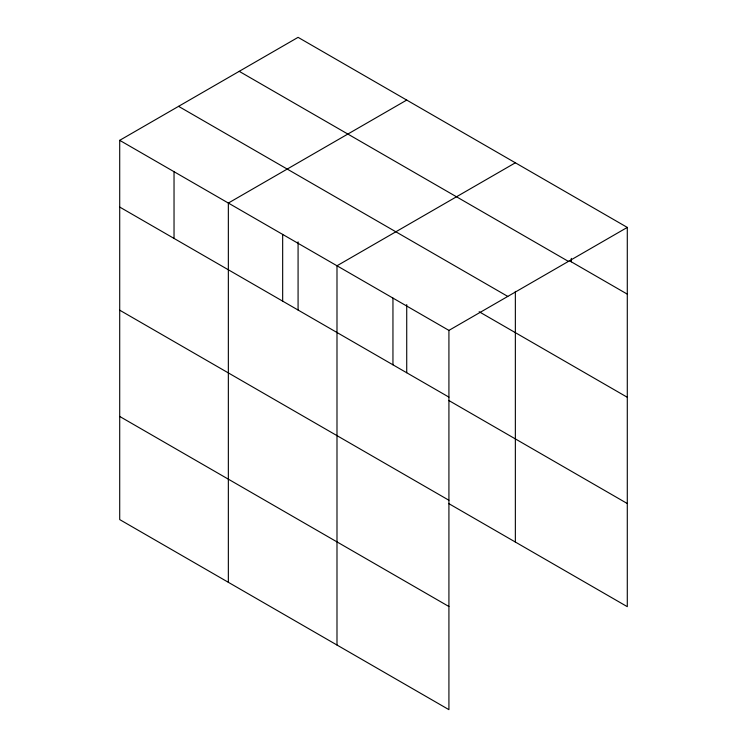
<?xml version="1.0" encoding="UTF-8"?>
<svg xmlns="http://www.w3.org/2000/svg" width="747" height="747" viewBox="0 0 747 747"><rect width="100%" height="100%" fill="white"/><g stroke="black" fill="none" stroke-linecap="round" stroke-linejoin="round"><path stroke-width="1.12" d="M119.707 140.333L448.919 330.398L448.919 709.65L119.707 519.585L119.707 140.333L298.081 37.35L627.293 227.415L627.293 606.667L448.966 503.711M406.723 100.07L228.349 203.053L228.349 582.305M515.355 162.799L336.99 265.773L336.99 645.025M448.919 330.398L627.293 227.415M569.326 260.675L627.293 294.141M239.217 71.338L568.43 261.403M178.57 106.345L507.783 296.419M479.144 311.742L627.293 397.273M119.707 207.059L448.919 397.124M448.966 400.579L627.293 503.534M119.707 310.192L448.919 500.257M119.707 416.452L448.919 606.517M571.324 258.378L571.324 261.833M515.355 291.405L515.355 542.042M406.723 304.58L406.723 372.725M392.95 298.09L392.95 364.816M298.081 241.86L298.081 310.005M282.665 234.418L282.665 301.144M174.032 171.689L174.032 238.414"/></g></svg>
